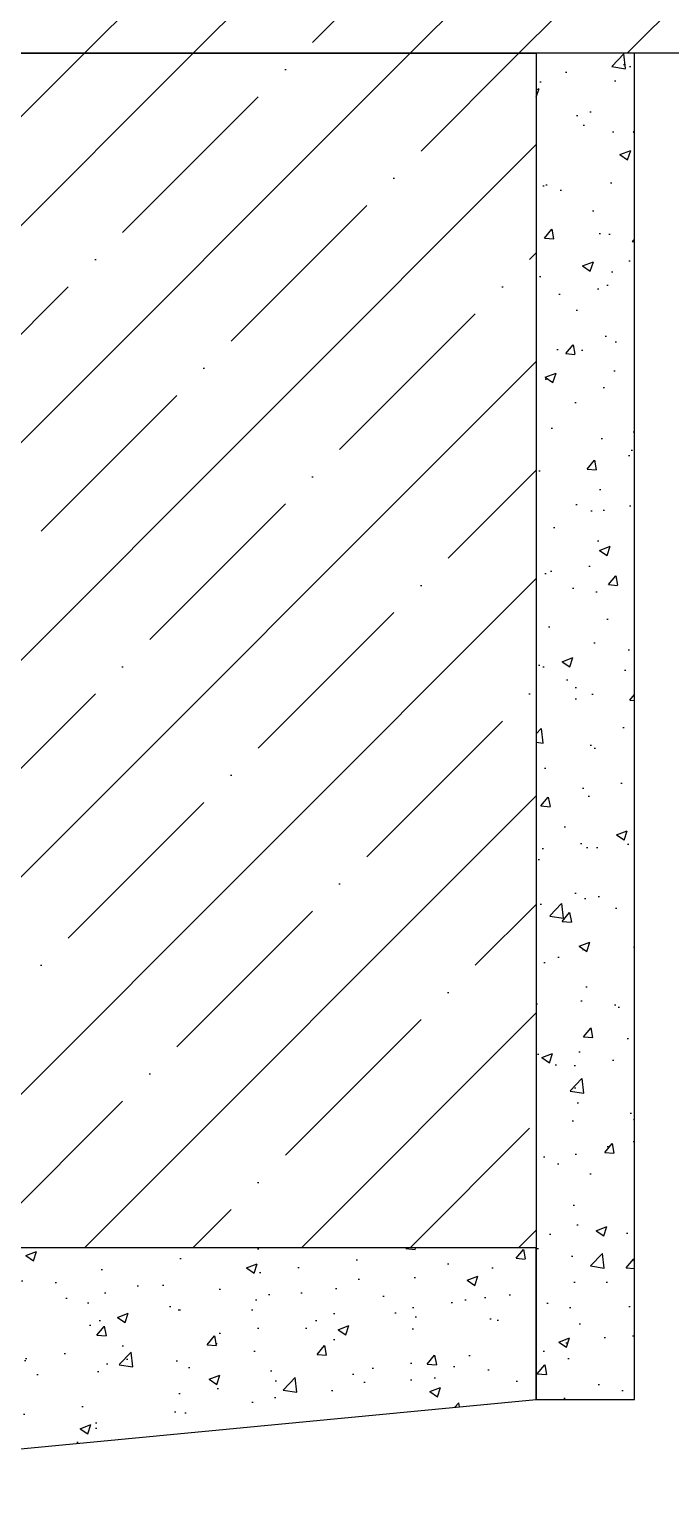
# Model space of a CAD drawing. Header units: millimetres. Extents: x -83618 to -12593, y -3271 to 55593.
# Drawn here: x -17731.9 to -17625.9, y 5986.3 to 6229.9 of the extents above; entities that cross this region are included whole.
import ezdxf

# ---------------------------------------------------------------- set-up
doc = ezdxf.new("R2010")
doc.units = ezdxf.units.MM
pattern_1 = [(45, (-7128.839, -1266.247), (-17.96051, 17.96051), []), (45, (-7110.878, -1266.247), (-17.96051, 17.96051), [31.75, -6.35, 0, -6.35])]

msp = doc.modelspace()

# ---------------------------------------------------------------- hatches: boundary and pattern name
at = {"ltscale": 4}
h = msp.add_hatch(dxfattribs=at)
h.set_pattern_fill('ANSI35', color=256, scale=4)
h.set_pattern_definition(pattern_1)
h.paths.add_polyline_path([(-17833.79485, 6316.11773), (-17838.79485, 6296.11773), (-17848.79485, 6336.11773), (-17853.79485, 6316.11773), (-18021.61849, 6316.11773), (-18021.61849, 6226.00702), (-17553.3792, 6226.00702), (-17553.3792, 6260.25646), (-17573.3792, 6265.25646), (-17533.3792, 6275.25646), (-17553.3792, 6280.25646), (-17553.3792, 6316.11773)])
h = msp.add_hatch(dxfattribs=at)
h.set_pattern_fill('ANSI35', color=256, scale=4)
h.set_pattern_definition(pattern_1)
h.paths.add_polyline_path([(-17898.24726, 6226.00702), (-17648.08382, 6226.00702), (-17648.08382, 6028.40493), (-17898.24726, 6028.40493)])
at = {"ltscale": 0.1}
h = msp.add_hatch(dxfattribs=at)
h.set_pattern_fill('AR-CONC', color=256, scale=0.1)
h.set_pattern_definition([(50, (-7128.839, -1266.247), (18.218467, -1.593909), [1.905, -20.955]), (355, (-7128.839, -1266.247), (-3.524342, 19.105685), [1.524, -16.764058]), (100.45144, (-7127.32, -1266.38), (14.694125, 17.511775), [1.619, -17.809024]), (46.1842, (-7128.839, -1261.167), (27.107904, -4.204233), [2.8575, -31.4325]), (96.63556, (-7126.58, -1261.518), (23.740413, 24.74261), [2.4285, -26.71356]), (351.18415, (-7128.84, -1261.167), (23.740413, 24.74261), [2.285997, -25.145973]), (21, (-7126.299, -1262.437), (15.161439, -10.22652), [1.905, -20.955]), (326, (-7126.299, -1262.437), (6.180203, 18.418797), [1.524, -16.764]), (71.45144, (-7125.035, -1263.29), (21.341642, 8.192277), [1.619, -17.808994]), (37.5, (-7128.839, -1266.247), (0.3088603, 8.455504), [0, -16.5608, 0, -17.018, 0, -16.8275]), (7.5, (-7128.839, -1266.247), (6.681966, 10.0180575), [0, -9.7028, 0, -16.1798, 0, -6.4135]), (327.5, (-7134.503, -1266.247), (13.5590595, -0.5728744), [0, -6.35, 0, -19.812, 0, -26.289]), (317.5, (-7137.043, -1266.247), (14.812918, 2.542649), [0, -8.255, 0, -13.1572, 0, -18.669])])
h.paths.add_polyline_path([(-17826.24726, 5986.25425), (-17648.08382, 6003.30844), (-17648.08382, 6028.40493), (-17826.24726, 6028.40493)])
h.paths.add_polyline_path([(-17648.08382, 6003.30844), (-17631.84484, 6003.30844), (-17631.84484, 6226.00702), (-17648.08382, 6226.00702)])

# ---------------------------------------------------------------- linework, layer by layer
at = {"ltscale": 100}
msp.add_lwpolyline([(-17553.3792, 6226.00702), (-18021.61849, 6226.00702), (-18021.61849, 6316.11773)], dxfattribs=at)
msp.add_lwpolyline([(-17898.24726, 6226.00702), (-17648.08382, 6226.00702), (-17648.08382, 6028.40493), (-17898.24726, 6028.40493)], close=True, dxfattribs=at)
at = {"ltscale": 4}
for points in [[(-17648.08382, 6003.30844), (-17631.84484, 6003.30844), (-17631.84484, 6226.00702), (-17648.08382, 6226.00702)], [(-17826.24726, 5986.25425), (-17648.08382, 6003.30844), (-17648.08382, 6028.40493), (-17826.24726, 6028.40493)]]:
    msp.add_lwpolyline(points, close=True, dxfattribs=at)

doc.saveas('drawing.dxf')
